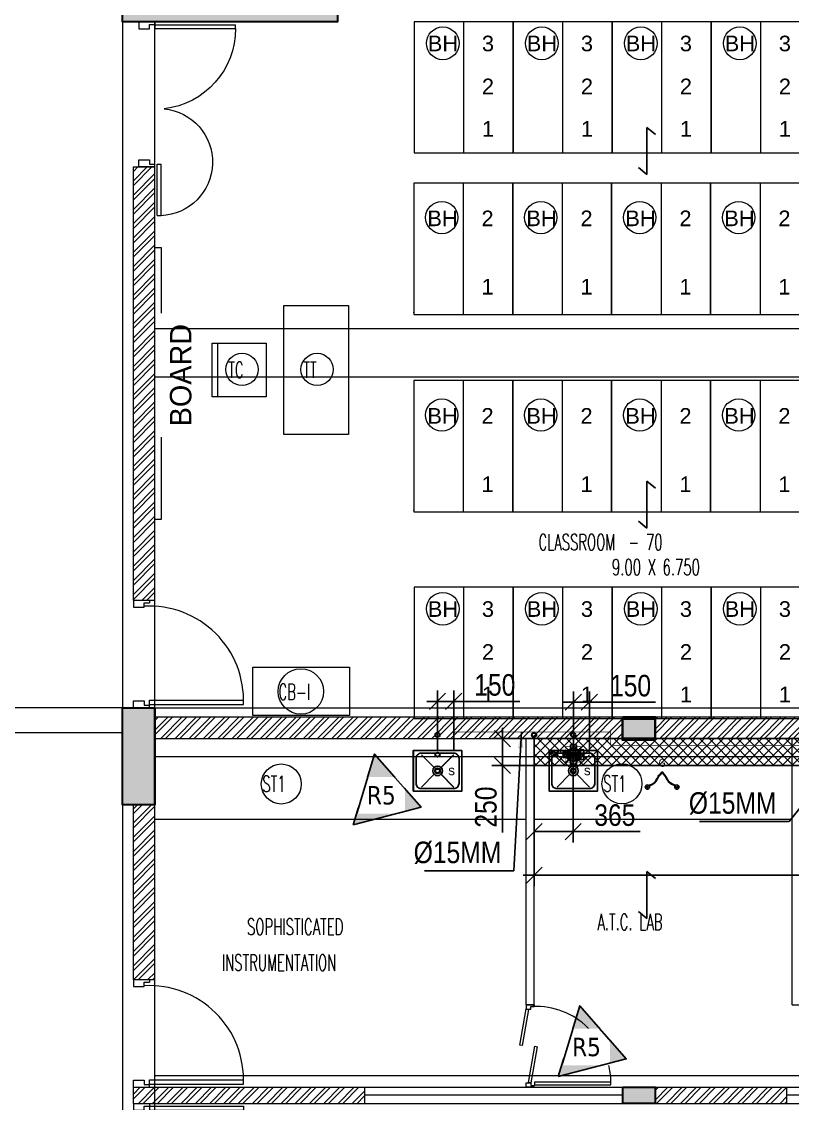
# Model space of a CAD drawing. Header units: inches. Extents: x 5899882 to 5988838, y -468923 to -96891.
# Drawn here: x 5968994 to 5976159, y -297071 to -287020 of the extents above; entities that cross this region are included whole.
import ezdxf

# ---------------------------------------------------------------- set-up
doc = ezdxf.new("R2010")
doc.units = ezdxf.units.IN
doc.header["$MEASUREMENT"] = 0
doc.linetypes.add('1', pattern=[0])
doc.layers.get('Defpoints').update_dxf_attribs({"color": 8})
for name, color, linetype in [('0- SLC ARCH LAYOUT', 7, 'Continuous'), ('0- SLC DIMENSION', 7, 'Continuous'), ('0-SLC RCC 2ND. FLOOR', 7, 'Continuous'), ('0-SLC-40 MM Waste water pipe', 3, 'Continuous'), ('0-SLC-DOMESTIC LINE', 5, 'DOMESTIC_LINE'), ('0-SLC-Multi nahani trap', 6, 'Continuous'), ('0-SLC-Raised portion', 1, 'Continuous'), ('0-SLC-Toilet fixture', 5, 'Continuous')]:
    doc.layers.add(name, color=color, linetype=linetype)
for name, color, linetype, lineweight in [('0-SLC-100 mm Multi nahani trap jali', 253, 'Continuous', 13), ('ARCL-BOARD', 8, 'Continuous', 9), ('ARCL-HATCH-B', 8, 'Continuous', 5), ('ARLC-COL', 8, 'Continuous', 30), ('ARLC-DIM1', 8, 'Continuous', 5), ('ARLC-DOOR-W', 8, 'Continuous', 5), ('ARLC-ELE 2', 8, 'Continuous', 5), ('ARLC-ELE0', 8, 'Continuous', 9), ('ARLC-FUR (NOMN)', 8, 'Continuous', 9), ('ARLC-FURN', 8, 'Continuous', 9), ('ARLC-GAS BURNER', 8, 'Continuous', 5), ('ARLC-HATCH-C', 8, 'Continuous', 5), ('ARLC-SINK', 8, 'Continuous', 9), ('ARLC-TEXT0', 8, 'Continuous', 20), ('ARLC-WALL', 8, 'Continuous', 15)]:
    doc.layers.add(name, color=color, linetype=linetype, lineweight=lineweight)
doc.styles.add('ARIAL', font='tahoma.ttf')
doc.styles.add('RS', font='simplex8.shx', dxfattribs={"width": 0.6, "height": 150})
doc.styles.get("Standard").update_dxf_attribs({"font": 'arial.ttf'})
doc.styles.add('swati', font='GOTHIC.TTF')
doc.styles.add('swis cn bt', font='swissc.ttf')
doc.linetypes.add('DOMESTIC_LINE', pattern='A,0.5,-0.2,["DWS",ARIAL,S=0.1,R=0,X=-0.1,Y=-0.05],-0.25', length=0.95)
doc.dimstyles.new('SLC', dxfattribs={"dimtxt": 200, "dimasz": 150, "dimexe": 100, "dimexo": 0, "dimgap": 50, "dimtad": 1, "dimdec": 0, "dimrnd": 5, "dimzin": 1, "dimdsep": 46, "dimtxsty": 'swis cn bt', "dimblk": 'OBLIQUE', "dimcen": 60, "dimdle": 100, "dimclrd": 256, "dimclre": 256, "dimclrt": 256, "dimazin": 0, "dimtfac": 1, "dimtdec": 0, "dimtofl": 0, "dimtmove": 0, "dimatfit": 3, "dimfxl": 0.18, "dimtolj": 1, "dimtzin": 0, "dimarcsym": 0})
pattern_1 = [(45, (-5806111.7, 109613.3), (-66.2912607, 66.2912607), []), (45, (-5806067.505, 109613.3), (-66.2912607, 66.2912607), [])]

# ---------------------------------------------------------------- blocks, each defined once
blk = doc.blocks.new('sk')
for p, q in [((5826976, -135444), (5827094, -135562)), ((5827158, -135562), (5827276, -135444)), ((5826976, -135744), (5827094, -135626)), ((5827158, -135626), (5827276, -135744))]:
    blk.add_line(p, q)
for radius in [45, 25]:
    blk.add_circle((5827126, -135594), radius)
at = {"layer": 'ARLC-SINK'}
blk.add_lwpolyline([(5826901, -135784), (5827351, -135784), (5827351, -135404), (5826901, -135404)], close=True, dxfattribs=at)
blk.add_lwpolyline([(5826976, -135759), (5827276, -135759, 0.414214), (5827326, -135709), (5827326, -135479, 0.414214), (5827276, -135429), (5826976, -135429, 0.414214), (5826926, -135479), (5826926, -135709, 0.414214)], format="xyb", close=True, dxfattribs=at)
blk.add_text('s', height=90, dxfattribs=at).set_placement((5827225, -135634))
blk = doc.blocks.new('FGBH')
at = {"layer": 'ARLC-GAS BURNER'}
for centre, radius in [((5822409, -126092), 8.48), ((5822409, -126092), 8.48), ((5822272, -126227), 20.1), ((5822272, -126227), 7.52), ((5822546, -126227), 20.1), ((5822546, -126227), 7.52)]:
    blk.add_circle(centre, radius, dxfattribs=at)
for centre, start, end in [((5822272, -126227), 57.0836, 33.1116), ((5822546, -126227), 146.8884, 122.9164)]:
    blk.add_arc(centre, 20.1, start, end, dxfattribs=at)
for points, knots in [([(5822283, -126210), (5822306, -126201), (5822348, -126184), (5822367, -126127), (5822391, -126104), (5822400, -126095)], [0, 0, 0, 0, 88.97169, 160.2268, 209.42552, 209.42552, 209.42552, 209.42552]), ([(5822289, -126216), (5822287, -126217), (5822295, -126214), (5822307, -126209), (5822317, -126204), (5822324, -126200), (5822330, -126196), (5822335, -126192), (5822341, -126188), (5822346, -126184), (5822351, -126178), (5822356, -126171), (5822362, -126162), (5822367, -126153), (5822371, -126145), (5822375, -126136), (5822379, -126130), (5822383, -126124), (5822387, -126120), (5822391, -126115), (5822395, -126110), (5822400, -126106), (5822404, -126102), (5822405, -126101)], [0, 0, 0, 0, 0.738277, 1.476555, 2.214832, 2.583971, 2.95311, 3.322249, 3.691387, 4.060526, 4.429665, 5.003329, 5.576994, 6.150658, 6.724322, 7.297987, 7.871651, 8.267743, 8.663834, 9.059926, 9.456017, 9.852109, 10.248201, 10.248201, 10.248201, 10.248201]), ([(5822529, -126216), (5822531, -126217), (5822523, -126214), (5822511, -126209), (5822501, -126204), (5822494, -126200), (5822488, -126196), (5822483, -126192), (5822477, -126188), (5822472, -126184), (5822467, -126178), (5822461, -126171), (5822456, -126162), (5822451, -126153), (5822447, -126145), (5822443, -126136), (5822439, -126130), (5822435, -126124), (5822431, -126120), (5822427, -126115), (5822423, -126110), (5822418, -126106), (5822414, -126102), (5822413, -126101)], [0, 0, 0, 0, 0.738277, 1.476555, 2.214832, 2.583971, 2.95311, 3.322249, 3.691387, 4.060526, 4.429665, 5.003329, 5.576994, 6.150658, 6.724322, 7.297987, 7.871651, 8.267743, 8.663834, 9.059926, 9.456017, 9.852109, 10.248201, 10.248201, 10.248201, 10.248201]), ([(5822535, -126210), (5822512, -126201), (5822470, -126184), (5822451, -126127), (5822427, -126104), (5822418, -126095)], [0, 0, 0, 0, 88.97169, 160.2268, 209.42552, 209.42552, 209.42552, 209.42552])]:
    blk.add_open_spline(points, degree=3, knots=knots, dxfattribs=at)
at = {"layer": 'ARLC-GAS BURNER', "insert": (5822410, -126002), "char_height": 73.6, "attachment_point": 5, "style": 'ARIAL'}
blk.add_mtext('\\A1;G', dxfattribs=at)
blk = doc.blocks.new('DOOR 1')
at = {"layer": 'ARLC-DOOR-W', "ltscale": 0.1}
for p, q in [((5953212, -114078), (5953212, -113328)), ((5953212, -113328), (5953247, -113328)), ((5953247, -114078), (5953247, -113328)), ((5951474, -114021), (5951951, -114021)), ((5951474, -114056), (5951474, -114021)), ((5951474, -114056), (5951951, -114056)), ((5951951, -114056), (5951951, -114021)), ((5951926, -114078), (5951951, -114078)), ((5951926, -114078), (5951926, -114228)), ((5953247, -114078), (5953212, -114078)), ((5953276, -114078), (5953251, -114078)), ((5951926, -114228), (5951991, -114228)), ((5953276, -114228), (5953211, -114228))]:
    blk.add_line(p, q, dxfattribs=at)
at = {"layer": 'ARLC-DOOR-W'}
blk.add_line((5953276, -114228), (5953276, -114078), dxfattribs=at)
at = {"layer": 'ARLC-DOOR-W', "ltscale": 0.1}
for points in [[(5951991, -114228), (5951991, -114128), (5951951, -114128), (5951951, -114078)], [(5953211, -114228), (5953211, -114128), (5953251, -114128), (5953251, -114078)]]:
    blk.add_lwpolyline(points, dxfattribs=at)
for centre, radius, start, end in [((5953212, -114078), 750, 90, 173.4904), ((5951971, -114040), 498, 5.458, 177.8186)]:
    blk.add_arc(centre, radius, start, end, dxfattribs=at)
blk = doc.blocks.new('jjuj')
at = {"layer": 'ARLC-DOOR-W', "ltscale": 0.1}
for p, q in [((5733136, -29654), (5733136, -29679)), ((5733286, -29654), (5733286, -29719))]:
    blk.add_line(p, q, dxfattribs=at)
blk.add_lwpolyline([(5733286, -29719), (5733186, -29719), (5733186, -29679), (5733136, -29679)], dxfattribs=at)
blk = doc.blocks.new('gfhmk')
at = {"layer": 'ARLC-DOOR-W', "ltscale": 0.1}
for p, q in [((5733137, -36568), (5732263, -36568)), ((5733137, -36568), (5733137, -36608)), ((5733137, -36608), (5732262, -36608))]:
    blk.add_line(p, q, dxfattribs=at)
blk.add_arc((5733137, -36608), 875, 177.3797, 273.233, dxfattribs=at)
blk = doc.blocks.new('A$7E4912E35331F1')
at = {"xscale": -1}
for name, p in [('jjuj', (5733286, 30654)), ('gfhmk', (5733286, 37543))]:
    blk.add_blockref(name, p, dxfattribs=at)
at = {"rotation": 180}
blk.add_blockref('jjuj', (5733286, -29654), dxfattribs=at)
blk = doc.blocks.new('A$7E4912E366350')
at = {"xscale": -1}
blk.add_blockref('jjuj', (5733286, 30654), dxfattribs=at)
at = {"rotation": 180}
for name, p in [('gfhmk', (5733286, -36539)), ('jjuj', (5733286, -29654))]:
    blk.add_blockref(name, p, dxfattribs=at)
blk = doc.blocks.new('A$7E4912E36162B')
at = {"xscale": -1}
blk.add_blockref('jjuj', (5733286, 30654), dxfattribs=at)
at = {"rotation": 180}
for name, p in [('gfhmk', (5733286, -36539)), ('jjuj', (5733286, -29654))]:
    blk.add_blockref(name, p, dxfattribs=at)
blk = doc.blocks.new('banch')
at = {"layer": 'ARLC-FUR (NOMN)'}
blk.add_circle((5983474, -128460), 152, dxfattribs=at)
at = {"layer": 'ARLC-FURN'}
blk.add_lwpolyline([(5983207, -129479), (5984127, -129479), (5984127, -128259), (5983207, -128259)], close=True, dxfattribs=at)
blk.add_lwpolyline([(5983667, -128259), (5983667, -129479)], dxfattribs=at)
for s, p in [('3', (5983837, -128534)), ('2', (5983837, -128933)), ('1', (5983837, -129327))]:
    blk.add_text(s, height=145).set_placement(p)
at = {"layer": 'ARLC-FUR (NOMN)'}
blk.add_text('BH', height=145.4, dxfattribs=at).set_placement((5983334, -128534))
blk = doc.blocks.new('banch 2')
at = {"layer": 'ARLC-DIM1'}
blk.add_point((5971272, -124465), dxfattribs=at)
at = {"layer": 'ARLC-FUR (NOMN)'}
blk.add_circle((5971533, -123582), 150, dxfattribs=at)
at = {"layer": 'ARLC-FURN'}
blk.add_lwpolyline([(5971272, -124482), (5972192, -124482), (5972192, -123262), (5971272, -123262)], close=True, dxfattribs=at)
blk.add_lwpolyline([(5971732, -123262), (5971732, -124482)], dxfattribs=at)
for s, p in [('2', (5971902, -123662)), ('1', (5971902, -124297))]:
    blk.add_text(s, height=145).set_placement(p)
at = {"layer": 'ARLC-FUR (NOMN)'}
blk.add_text('BH', height=145.4, dxfattribs=at).set_placement((5971399, -123662))
blk = doc.blocks.new('dfg2154')
at = {"layer": 'ARLC-FURN'}
blk.add_line((5964549, -129277), (5965049, -129277), dxfattribs=at)
blk.add_lwpolyline([(5964549, -129329), (5965049, -129329), (5965049, -128829), (5964549, -128829)], close=True, dxfattribs=at)
blk = doc.blocks.new('srt')
at = {"layer": 'ARCL-BOARD'}
blk.add_lwpolyline([(5996549, -124342), (5996491, -124342), (5996491, -121814), (5996549, -121814)], close=True, dxfattribs=at)
at = {"layer": 'ARCL-BOARD', "ltscale": 350, "insert": (5996732, -123000), "char_height": 200, "attachment_point": 5, "rotation": 90, "style": 'swati', "bg_fill": 2}
blk.add_mtext('BOARD', dxfattribs=at)
blk = doc.blocks.new('hjmh')
at = {"layer": 'ARLC-DOOR-W', "ltscale": 0.1}
for p, q in [((5668.312, -1072.854), (5667.201, -1072.854)), ((5667.201, -1072.854), (5667.201, -1072.894)), ((5668.312, -1072.894), (5668.312, -1072.854)), ((5667.201, -1072.894), (5668.312, -1072.894))]:
    blk.add_line(p, q, dxfattribs=at)
blk.add_arc((5668.299, -1072.899), 1.098, 179.7169, 271.8564, dxfattribs=at)
blk = doc.blocks.new('A$7E4912E358113')
at = {"layer": 'ARLC-DOOR-W', "ltscale": 0.1}
for p, q in [((1114, 1200), (1114, 1175)), ((1232, 1200), (1232, 1135)), ((1114, 0), (1114, 25)), ((1232, 0), (1232, 65))]:
    blk.add_line(p, q, dxfattribs=at)
for points in [[(1114, 1200), (1232, 1200)], [(1232, 1135), (1164, 1135), (1164, 1175), (1114, 1175)], [(1232, 65), (1164, 65), (1164, 25), (1114, 25)], [(1114, 0), (1232, 0)]]:
    blk.add_lwpolyline(points, dxfattribs=at)
at = {"layer": 'ARLC-DOOR-W', "ltscale": 0.1, "xscale": 1000, "yscale": 1000, "zscale": 1000}
blk.add_blockref('hjmh', (-5667201, 1074020), dxfattribs=at)
blk = doc.blocks.new('A$C3DAD2E9A')
at = {"layer": 'ARCL-HATCH-B'}
h = blk.add_hatch(dxfattribs=at)
h.set_pattern_fill('ANSI32', color=256, scale=250)
h.set_pattern_definition(pattern_1)
h.paths.add_polyline_path([(29397, -19434), (25047, -19434), (25047, -19634), (29397, -19634)])
h = blk.add_hatch(dxfattribs=at)
h.set_pattern_fill('ANSI32', color=256, scale=250)
h.set_pattern_definition(pattern_1)
h.paths.add_polyline_path([(34047, -19434), (29697, -19434), (29697, -19634), (34047, -19634)])
h = blk.add_hatch(dxfattribs=at)
h.set_pattern_fill('ANSI32', color=256, scale=250)
h.set_pattern_definition(pattern_1)
h.paths.add_polyline_path([(25047, -20249), (24847, -20249), (24847, -21874), (25047, -21874)])
h = blk.add_hatch(dxfattribs=at)
h.set_pattern_fill('ANSI32', color=256, scale=250)
h.set_pattern_definition(pattern_1)
h.paths.add_polyline_path([(26997, -22874), (24847, -22874), (24847, -23024), (26997, -23024)])
h = blk.add_hatch(dxfattribs=at)
h.set_pattern_fill('ANSI32', color=256, scale=250)
h.set_pattern_definition(pattern_1)
h.paths.add_polyline_path([(30922, -22874), (29697, -22874), (29697, -23024), (30922, -23024)])
at = {"layer": 'ARLC-ELE 2'}
h = blk.add_hatch(dxfattribs=at)
h.set_pattern_fill('ANSI36', color=256, scale=40, angle=30.6309, style=0)
h.set_pattern_definition([(75.63093549, (-4026644.63, -2285193.9817), (-2.672126204, 9.7171107615), [12.5, -2.5, 0, -2.5])])
h.paths.add_polyline_path([(26890, -20435), (27089, -19779), (27522, -20272), (26890, -20435)])
h = blk.add_hatch(dxfattribs=at)
h.set_pattern_fill('ANSI36', color=256, scale=40, angle=30.6309, style=0)
h.set_pattern_definition([(75.63093549, (-4024737.3305, -2287533.336), (-2.672126204, 9.7171107615), [12.5, -2.5, 0, -2.5])])
h.paths.add_polyline_path([(28797, -22774), (28997, -22118), (29429, -22612), (28797, -22774)])
at = {"layer": 'ARLC-HATCH-C', "ltscale": 0.1}
h = blk.add_hatch(color=256, dxfattribs=at)
h.paths.add_polyline_path([(24747, -20249), (24747, -19348), (25047, -19348), (25047, -20249)])
h.paths.add_polyline_path([(17163, 455), (17163, -1178), (19408, -1178), (19408, 455)], flags=24)
for points in [[(29697, -19634), (29697, -19434), (29397, -19434), (29397, -19634)], [(29397, -22874), (29697, -22874), (29697, -23024), (29397, -23024)]]:
    blk.add_hatch(color=256, dxfattribs=at).paths.add_polyline_path(points)
at = {"layer": 'ARLC-COL', "ltscale": 0.1}
blk.add_lwpolyline([(24747, -19348), (25047, -19348), (25047, -20249), (24747, -20249)], close=True, dxfattribs=at)
at = {"layer": 'ARLC-COL'}
for points in [[(29397, -19434), (29697, -19434), (29697, -19634), (29397, -19634)], [(29397, -22874), (29697, -22874), (29697, -23024), (29397, -23024)]]:
    blk.add_lwpolyline(points, close=True, dxfattribs=at)
at = {"layer": 'ARLC-DOOR-W'}
for p, q in [((26997, -22874), (29397, -22874)), ((30922, -22874), (33322, -22874)), ((29397, -22949), (26997, -22949)), ((33322, -22949), (30922, -22949)), ((26997, -23024), (29397, -23024)), ((30922, -23024), (33322, -23024))]:
    blk.add_line(p, q, dxfattribs=at)
for points in [[(28461, -22487), (28440, -22483), (28499, -22147), (28521, -22151)], [(28580, -22494), (28602, -22498), (28542, -22834), (28521, -22830)]]:
    blk.add_lwpolyline(points, close=True, dxfattribs=at)
at = {"layer": 'ARLC-ELE0', "ltscale": 0.1}
for p, q in [((28497, -22108), (28497, -19635)), ((28572, -22108), (28572, -19635)), ((30972, -22108), (30972, -19635)), ((28497, -22108), (28572, -22108)), ((30972, -22108), (31047, -22108))]:
    blk.add_line(p, q, dxfattribs=at)
at = {"layer": 'ARLC-FUR (NOMN)'}
for centre, radius in [((25857, -16205), 150), ((26555, -16205), 150), ((26404, -19197), 211), ((26222, -20057), 186), ((29389, -20055), 186)]:
    blk.add_circle(centre, radius, dxfattribs=at)
at = {"layer": 'ARLC-FURN'}
for p, q in [((25047, -20385), (28497, -20385)), ((28572, -20385), (30972, -20385))]:
    blk.add_line(p, q, dxfattribs=at)
at = {"layer": 'ARLC-FURN', "ltscale": 0.1}
blk.add_lwpolyline([(26847, -16811), (26247, -16811), (26247, -15611), (26847, -15611)], close=True, dxfattribs=at)
at = {"layer": 'ARLC-FURN'}
blk.add_lwpolyline([(25957, -18971), (26857, -18971), (26857, -19421), (25957, -19421)], close=True, dxfattribs=at)
at = {"layer": 'ARLC-WALL', "ltscale": 0.1}
for p, q in [((24847, -18348), (24847, -14324)), ((24847, -14324), (25047, -14324)), ((25047, -18348), (25047, -14324)), ((24847, -18348), (25047, -18348)), ((25047, -19434), (29397, -19434)), ((29697, -19434), (34046, -19434)), ((25047, -19634), (29397, -19634)), ((29697, -19634), (34046, -19634)), ((24847, -21874), (24847, -20249)), ((25047, -21874), (25047, -20249)), ((24847, -21874), (25047, -21874)), ((24847, -22874), (26997, -22874)), ((24847, -23024), (24847, -22874)), ((26997, -22874), (26997, -23024)), ((29472, -22874), (29547, -22874)), ((29697, -22874), (30922, -22874)), ((30922, -23024), (30922, -22874)), ((24847, -23024), (26997, -23024)), ((29697, -23024), (30922, -23024))]:
    blk.add_line(p, q, dxfattribs=at)
at = {"layer": 'ARLC-DIM1'}
for name, p in [('banch', (-5955750, 115285)), ('banch', (-5954830, 115285)), ('banch', (-5953910, 115285)), ('banch', (-5952990, 115285)), ('banch 2', (-5943819, 108788)), ('banch 2', (-5942899, 108788)), ('banch 2', (-5941979, 108788)), ('banch 2', (-5941059, 108788)), ('banch 2', (-5943819, 106953)), ('banch 2', (-5942899, 106953)), ('banch 2', (-5941979, 106953)), ('banch 2', (-5941059, 106953)), ('banch', (-5955750, 110030)), ('banch', (-5954830, 110030)), ('banch', (-5953910, 110030)), ('banch', (-5952990, 110030))]:
    blk.add_blockref(name, p, dxfattribs=at)
at = {"layer": 'ARLC-DOOR-W', "xscale": -1, "rotation": 270}
blk.add_blockref('DOOR 1', (139125, -5966250), dxfattribs=at)
at = {"layer": 'ARLC-DOOR-W'}
for name, p in [('A$7E4912E36162B', (24847, -19348)), ('A$7E4912E366350', (24847, -22874)), ('A$7E4912E35331F1', (24847, -24024))]:
    blk.add_blockref(name, p, dxfattribs=at)
at = {"layer": 'ARLC-DOOR-W', "xscale": 0.6383333333356617, "yscale": 0.6383333333356617, "zscale": 0.6383333333356617, "rotation": 180}
blk.add_blockref('A$7E4912E358113', (29285, -22108), dxfattribs=at)
at = {"layer": 'ARLC-GAS BURNER', "xscale": -1, "rotation": 270}
blk.add_blockref('dfg2154', (154910, -5981010), dxfattribs=at)
at = {"layer": 'ARLC-GAS BURNER'}
blk.add_blockref('FGBH', (-5792647, 106141), dxfattribs=at)
at = {"layer": 'ARLC-SINK'}
for p in [(-5799451, 115659), (-5798190, 115659)]:
    blk.add_blockref('sk', p, dxfattribs=at)
at = {"layer": 'ARLC-FUR (NOMN)', "style": 'RS', "width": 0.6}
for s, p in [('TC', (25729, -16284)), ('TT', (26427, -16284)), ('CB-I', (26196, -19276)), ('ST1', (26046, -20130)), ('ST1', (29214, -20129))]:
    blk.add_text(s, height=150, dxfattribs=at).set_placement(p)
at = {"layer": 'ARLC-TEXT0', "style": 'RS', "width": 0.6}
for s, p in [('CLASSROOM  - 70', (28613, -17885)), ('9.00 X 6.750', (29296, -18118)), ('A.T.C. LAB', (29160, -21414)), ('SOPHISTICATED ', (25904, -21458)), ('INSTRUMENTATION ', (25669, -21792))]:
    blk.add_text(s, height=150, dxfattribs=at).set_placement(p)
at = {"layer": 'ARLC-DIM1'}
blk.add_blockref('srt', (-5971444, 106742), dxfattribs=at)
at = {"layer": 'ARLC-TEXT0', "ltscale": 0.1, "char_height": 170.9, "attachment_point": 5, "style": 'ARIAL', "bg_fill": 2}
for insert in [(27152, -20163), (29059, -22502)]:
    blk.add_mtext('R5', dxfattribs=dict(at, insert=insert))
at = {"layer": 'ARCL-HATCH-B'}
h = blk.add_hatch(dxfattribs=at)
h.set_pattern_fill('ANSI32', color=256, scale=250)
h.set_pattern_definition(pattern_1)
h.paths.add_polyline_path([(25047, -14324), (24847, -14324), (24847, -18348), (25047, -18348)])
for points in [[(26890, -20435), (27089, -19779), (27522, -20272), (26890, -20435)], [(28797, -22774), (28997, -22118), (29429, -22612), (28797, -22774)]]:
    blk.add_lwpolyline(points, close=True)
blk = doc.blocks.new('sink22')
at = {"color": 0}
for p, q in [((-150, 150), (-32, 32)), ((-150, 150), (-32, 32)), ((32, 32), (150, 150)), ((32, 32), (150, 150)), ((-150, -150), (-32, -32)), ((-150, -150), (-32, -32)), ((32, -32), (150, -150)), ((32, -32), (150, -150))]:
    blk.add_line(p, q, dxfattribs=at)
blk.add_lwpolyline([(-225, -190), (225, -190), (225, 190), (-225, 190)], close=True, dxfattribs=at)
blk.add_lwpolyline([(-150, -165), (150, -165, 0.414214), (200, -115), (200, 115, 0.414214), (150, 165), (-150, 165, 0.414214), (-200, 115), (-200, -115, 0.414214)], format="xyb", close=True, dxfattribs=at)
for radius in [45, 45, 25, 25]:
    blk.add_circle((0, 0), radius, dxfattribs=at)
blk = doc.blocks.new('FD COVER')
at = {"layer": '0-SLC-100 mm Multi nahani trap jali'}
h = blk.add_hatch(color=1, dxfattribs=at)
h.paths.add_polyline_path([(52, 0, 1), (-52, 0, 1)])
h.paths.add_polyline_path([(-50, 0, -1), (50, 0, -1)], flags=16)
h = blk.add_hatch(dxfattribs=at)
h.set_pattern_fill('HEX', color=1, scale=45.193777, style=0)
h.set_pattern_definition([(0, (-4759.384, 4380.386), (0, 9.78474), [5.649222, -11.298444]), (120, (-4759.384, 4380.386), (-8.473833, -4.89237), [5.649222, -11.298444]), (60, (-4753.735, 4380.386), (-8.473833, 4.89237), [5.649222, -11.298444])])
h.paths.add_polyline_path([(-50, 0, 1), (50, 0, 1)])
at = {"layer": '0-SLC-100 mm Multi nahani trap jali', "color": 1, "ltscale": 3}
for p, q in [((-75, 75), (-44, 44)), ((75, 75), (44, 44)), ((-44, -44), (-75, -75)), ((44, -44), (75, -75))]:
    blk.add_line(p, q, dxfattribs=at)
at = {"layer": '0-SLC-100 mm Multi nahani trap jali', "color": 1, "ltscale": 3, "const_width": 3.75}
blk.add_lwpolyline([(-75, -75), (75, -75), (75, 75), (-75, 75)], close=True, dxfattribs=at)
at = {"layer": '0-SLC-100 mm Multi nahani trap jali', "color": 1, "ltscale": 3}
blk.add_circle((0, 0), 62.5, dxfattribs=at)
blk = doc.blocks.new('A$C52224D05')
at = {"layer": '0-SLC-Multi nahani trap', "linetype": 'Continuous'}
h = blk.add_hatch(color=256, dxfattribs=at)
h.paths.add_polyline_path([(58, 0, 1), (-58, 0, 1)])
h.paths.add_polyline_path([(-55, 0, -1), (55, 0, -1)], flags=16)
for p, q in [((0, 104), (0, -104)), ((-96, 0), (95, 0)), ((-78, 27), (-94, 27)), ((-94, -30), (-94, 27)), ((-63, 27), (-78, 27)), ((-60, -28), (-60, 24)), ((-60, 23), (-51, 23)), ((-26, 91), (-26, 78)), ((31, 91), (-26, 91)), ((-26, 78), (-26, 60)), ((29, 58), (-24, 58)), ((-22, 58), (-22, 50)), ((28, 58), (28, 48)), ((31, 91), (31, 78)), ((31, 78), (31, 60)), ((41, 41), (63, 41)), ((63, -41), (63, 42)), ((65, 44), (74, 44)), ((74, 44), (98, 44)), ((98, -44), (98, 44)), ((-78, -30), (-94, -30)), ((-63, -30), (-78, -30)), ((-60, -27), (-51, -27)), ((-26, -78), (-26, -60)), ((-26, -91), (-26, -78)), ((31, -91), (-26, -91)), ((29, -58), (-24, -58)), ((-22, -58), (-22, -50)), ((28, -58), (28, -48)), ((31, -78), (31, -60)), ((31, -91), (31, -78)), ((41, -41), (63, -41)), ((65, -44), (74, -44)), ((74, -44), (98, -44))]:
    blk.add_line(p, q, dxfattribs=at)
blk.add_circle((0, 0), 55, dxfattribs=at)
for centre, radius, start, end in [((-63, 24), 2.33, 0, 90), ((-24, 60), 2.33, 180, 270), ((29, 60), 2.33, 270, 0), ((65, 42), 2.5, 90, 180), ((-63, -28), 2.33, 270, 0), ((-24, -60), 2.33, 90, 180), ((29, -60), 2.33, 0, 90), ((65, -41), 2.5, 180, 270)]:
    blk.add_arc(centre, radius, start, end, dxfattribs=at)
blk = doc.blocks.new('1248')
at = {"color": 0}
for p, q in [((-74, 21), (-75, 19)), ((-75, 19), (-71, 15)), ((-21, 74), (-74, 21)), ((-69, 16), (-71, 15)), ((-16, 69), (-69, 16)), ((-58, 5), (-69, 16)), ((-58, 5), (-59, 3)), ((-59, 3), (-56, 1)), ((-58, 5), (-5, 58)), ((-55, 1), (-56, 1)), ((-1, 55), (-55, 1)), ((-52, -1), (-55, 1)), ((-52, -1), (1, 52)), ((-52, -1), (1, 52)), ((1, 49), (-49, -1)), ((-21, 74), (-19, 75)), ((-19, 75), (-15, 70)), ((-16, 69), (-15, 70)), ((-5, 58), (-16, 69)), ((-5, 58), (-3, 59)), ((-3, 59), (-1, 56)), ((-1, 55), (-1, 56)), ((1, 52), (-1, 55)), ((1, 49), (1, 52)), ((34, 35), (36, 37)), ((34, -35), (34, 35)), ((36, 37), (40, 37)), ((36, 37), (36, -38)), ((36, 37), (36, -38)), ((40, 37), (41, 39)), ((40, -38), (40, 37)), ((43, 39), (41, 39)), ((44, 37), (43, 39)), ((44, 37), (60, 37)), ((44, 37), (44, -38)), ((60, 37), (60, 39)), ((67, 39), (60, 39)), ((60, -38), (60, 37)), ((67, 39), (68, 37)), ((68, -38), (68, 37)), ((-49, -1), (-52, -1)), ((34, -35), (36, -38)), ((36, -38), (40, -38)), ((40, -38), (41, -39)), ((43, -39), (41, -39)), ((44, -38), (43, -39)), ((44, -38), (60, -38)), ((60, -38), (60, -39)), ((67, -39), (60, -39)), ((68, -38), (67, -39))]:
    blk.add_line(p, q, dxfattribs=at)
at = {"color": 8}
blk.add_lwpolyline([(-48, 48), (0, 0), (68, 0)], dxfattribs=at)
at = {"color": 0}
for major_axis, start_param, end_param in [((0, 47.3), 2.356166, 3.141564), ((0, 118), 2.356191, 3.14159)]:
    blk.add_ellipse((34, 83), major_axis=major_axis, ratio=1, start_param=start_param, end_param=end_param, dxfattribs=at)
blk = doc.blocks.new('GYS')
for p, q in [((6635556, -325052), (6635556, -325488)), ((6635556, -325052), (6635635, -325117)), ((6635556, -325488), (6635477, -325423))]:
    blk.add_line(p, q)
blk = doc.blocks.new('A$C4AE13D6C')
at = {"layer": 'ARLC-COL', "color": 7}
blk.add_lwpolyline([(-1311, -11512), (-1011, -11512), (-1011, -11712), (-1311, -11712)], close=True, dxfattribs=at)
blk = doc.blocks.new('A$C77C3199A')
at = {"layer": 'ARLC-HATCH-C', "ltscale": 0.1}
h = blk.add_hatch(color=0, dxfattribs=at)
h.paths.add_polyline_path([(24745, -20250), (24745, -19350), (25045, -19350), (25045, -20250)])
h.paths.add_polyline_path([(17160.3, 453.7), (17160.3, -1179.3), (19405.9, -1179.3), (19405.9, 453.7)], flags=24)
blk.add_hatch(color=0, dxfattribs=at).paths.add_polyline_path([(26745, -12625), (26745, -12975), (24745, -12975), (24745, -12625)])
at = {"layer": 'ARLC-COL', "color": 0}
blk.add_lwpolyline([(26745, -12625), (26745, -12975), (24745, -12975), (24745, -12625)], close=True, dxfattribs=at)
at = {"layer": 'ARLC-COL', "color": 0, "ltscale": 0.1}
blk.add_lwpolyline([(24745, -19350), (25045, -19350), (25045, -20250), (24745, -20250)], close=True, dxfattribs=at)
at = {"layer": 'ARLC-WALL', "color": 30}
for p, q in [((24745, -12975), (24745, -19350)), ((25045, -12975), (25045, -19350)), ((25045, -15825), (34565, -15825)), ((25045, -16275), (34565, -16275)), ((24745, -19350), (21945, -19350)), ((25045, -19350), (34043.4, -19350)), ((24745, -19580), (21945, -19580)), ((25046.6, -19799.9), (34045, -19799.9)), ((24745, -20250), (24745, -26250)), ((25045, -20250), (25045, -26250)), ((25045, -22765), (34565, -22765))]:
    blk.add_line(p, q, dxfattribs=at)
at = {"color": 8, "lineweight": 18}
blk.add_blockref('A$C4AE13D6C', (30706.3, -7938), dxfattribs=at)
at = {"color": 0}
for p in [(-6605935, 311094.3), (-6605935, 307808.3), (-6605935, 304182.8)]:
    blk.add_blockref('GYS', p, dxfattribs=at)
blk = doc.blocks.new('_OBLIQUE')
at = {"color": 0, "linetype": 'ByBlock'}
blk.add_line((-0.5, -0.5), (0.5, 0.5), dxfattribs=at)
blk = doc.blocks.new('*D295')
at = {"layer": '0- SLC DIMENSION', "lineweight": -2, "transparency": 16777216}
for p, q in [((5973758, -293932), (5973758, -295052)), ((5979263, -293932), (5979263, -295052)), ((5973658, -294952), (5979363, -294952))]:
    blk.add_line(p, q, dxfattribs=at)
at = {"layer": 'Defpoints', "color": 0, "transparency": 16777216}
for p in [(5973758, -293932), (5979263, -293932), (5979263, -294952)]:
    blk.add_point(p, dxfattribs=at)
at = {"layer": '0- SLC DIMENSION', "lineweight": -2, "transparency": 16777216, "xscale": 150, "yscale": 150, "zscale": 150, "rotation": 180}
blk.add_blockref('_OBLIQUE', (5973758, -294952), dxfattribs=at)
at = {"layer": '0- SLC DIMENSION', "lineweight": -2, "transparency": 16777216, "xscale": 150, "yscale": 150, "zscale": 150}
blk.add_blockref('_OBLIQUE', (5979263, -294952), dxfattribs=at)
at = {"layer": '0- SLC DIMENSION', "transparency": 16777216, "insert": (5976511, -294800), "char_height": 200, "attachment_point": 5, "style": 'swis cn bt'}
blk.add_mtext('\\A1;5505', dxfattribs=at)
blk = doc.blocks.new('*D296')
at = {"layer": '0- SLC DIMENSION', "lineweight": -2, "transparency": 16777216}
for p, q in [((5973758, -293832), (5973758, -294646)), ((5974122, -293831), (5974122, -294646)), ((5973758, -294546), (5974222, -294546)), ((5974122, -294546), (5974745, -294546))]:
    blk.add_line(p, q, dxfattribs=at)
at = {"layer": 'Defpoints', "color": 0, "transparency": 16777216}
for p in [(5973758, -293832), (5974122, -293831), (5973758, -294546)]:
    blk.add_point(p, dxfattribs=at)
at = {"layer": '0- SLC DIMENSION', "lineweight": -2, "transparency": 16777216, "xscale": 150, "yscale": 150, "zscale": 150, "rotation": 180}
blk.add_blockref('_OBLIQUE', (5973758, -294546), dxfattribs=at)
at = {"layer": '0- SLC DIMENSION', "lineweight": -2, "transparency": 16777216, "xscale": 150, "yscale": 150, "zscale": 150}
blk.add_blockref('_OBLIQUE', (5974122, -294546), dxfattribs=at)
at = {"layer": '0- SLC DIMENSION', "transparency": 16777216, "insert": (5974509, -294394), "char_height": 200, "attachment_point": 5, "style": 'swis cn bt'}
blk.add_mtext('\\A1;365', dxfattribs=at)
blk = doc.blocks.new('*D299')
at = {"layer": '0- SLC DIMENSION', "lineweight": -2, "transparency": 16777216}
for p, q in [((5973464, -293582), (5973464, -293932)), ((5973758, -293682), (5973364, -293682)), ((5973758, -293932), (5973364, -293932)), ((5973464, -293932), (5973464, -294554))]:
    blk.add_line(p, q, dxfattribs=at)
at = {"layer": 'Defpoints', "color": 0, "transparency": 16777216}
for p in [(5973758, -293682), (5973464, -293932), (5973758, -293932)]:
    blk.add_point(p, dxfattribs=at)
at = {"layer": '0- SLC DIMENSION', "lineweight": -2, "transparency": 16777216, "xscale": 150, "yscale": 150, "zscale": 150}
for p, rotation in [((5973464, -293682), 90), ((5973464, -293932), 270)]:
    blk.add_blockref('_OBLIQUE', p, dxfattribs=dict(at, rotation=rotation))
at = {"layer": '0- SLC DIMENSION', "transparency": 16777216, "insert": (5973311, -294318), "char_height": 200, "attachment_point": 5, "rotation": 90, "style": 'swis cn bt'}
blk.add_mtext('\\A1;250', dxfattribs=at)
blk = doc.blocks.new('*D543')
at = {"layer": '0- SLC DIMENSION', "lineweight": -2, "transparency": 16777216}
for p, q in [((5972861, -293792), (5972861, -293236)), ((5973011, -293792), (5973011, -293236)), ((5972761, -293336), (5973011, -293336)), ((5973011, -293336), (5973626, -293336))]:
    blk.add_line(p, q, dxfattribs=at)
at = {"layer": 'Defpoints', "color": 0, "transparency": 16777216}
for p in [(5973011, -293336), (5972861, -293792), (5973011, -293792)]:
    blk.add_point(p, dxfattribs=at)
at = {"layer": '0- SLC DIMENSION', "lineweight": -2, "transparency": 16777216, "xscale": 150, "yscale": 150, "zscale": 150, "rotation": 180}
blk.add_blockref('_OBLIQUE', (5972861, -293336), dxfattribs=at)
at = {"layer": '0- SLC DIMENSION', "lineweight": -2, "transparency": 16777216, "xscale": 150, "yscale": 150, "zscale": 150}
blk.add_blockref('_OBLIQUE', (5973011, -293336), dxfattribs=at)
at = {"layer": '0- SLC DIMENSION', "transparency": 16777216, "insert": (5973393, -293184), "char_height": 200, "attachment_point": 5, "style": 'swis cn bt'}
blk.add_mtext('\\A1;150', dxfattribs=at)
blk = doc.blocks.new('*D544')
at = {"layer": '0- SLC DIMENSION', "lineweight": -2, "transparency": 16777216}
for p, q in [((5974123, -293792), (5974123, -293243)), ((5974272, -293792), (5974272, -293243)), ((5974023, -293343), (5974272, -293343)), ((5974272, -293343), (5974887, -293343))]:
    blk.add_line(p, q, dxfattribs=at)
at = {"layer": 'Defpoints', "color": 0, "transparency": 16777216}
for p in [(5974272, -293343), (5974123, -293792), (5974272, -293792)]:
    blk.add_point(p, dxfattribs=at)
at = {"layer": '0- SLC DIMENSION', "lineweight": -2, "transparency": 16777216, "xscale": 150, "yscale": 150, "zscale": 150, "rotation": 180}
blk.add_blockref('_OBLIQUE', (5974123, -293343), dxfattribs=at)
at = {"layer": '0- SLC DIMENSION', "lineweight": -2, "transparency": 16777216, "xscale": 150, "yscale": 150, "zscale": 150}
blk.add_blockref('_OBLIQUE', (5974272, -293343), dxfattribs=at)
at = {"layer": '0- SLC DIMENSION', "transparency": 16777216, "insert": (5974655, -293191), "char_height": 200, "attachment_point": 5, "style": 'swis cn bt'}
blk.add_mtext('\\A1;150', dxfattribs=at)

msp = doc.modelspace()

# ---------------------------------------------------------------- block references
at = {"layer": '0- SLC ARCH LAYOUT'}
msp.add_blockref('A$C3DAD2E9A', (5945186.1, -274046.5), dxfattribs=at)

# ---------------------------------------------------------------- next in the draw order: hatches: boundary and pattern name
at = {"layer": '0-SLC-Raised portion'}
h = msp.add_hatch(dxfattribs=at)
h.set_pattern_fill('ANSI37', color=256, scale=500, angle=270)
h.set_pattern_definition([(315, (8753232.95, 311887.654), (44.1941738, 44.1941738), []), (45, (8753232.95, 311887.654), (-44.1941738, 44.1941738), [])])
h.paths.add_polyline_path([(5973758.3, -293931.5), (5979263.3, -293931.5), (5979263.3, -293681.5), (5973758.3, -293681.5)])

# ---------------------------------------------------------------- next in the draw order: linework, layer by layer
at = {"layer": '0-SLC-40 MM Waste water pipe', "lineweight": 30}
for centre in [(5972860.2, -293648), (5973758.3, -293648), (5974121.9, -293648), (5972860.5, -293830.9), (5972860.5, -293830.9), (5972860.5, -293830.9), (5974122.3, -293830.9), (5974122.3, -293830.9), (5974122.3, -293830.9), (5972860.5, -293981.5), (5974122.3, -293981.5)]:
    msp.add_circle(centre, 20, dxfattribs=at)
at = {"layer": '0-SLC-DOMESTIC LINE', "color": 5, "linetype": '1', "const_width": 5}
for points in [[(5973010.5, -293791.5), (5973010.5, -293619.9)], [(5973010.5, -293619.9), (5974470.5, -293619.9), (5974470.5, -293744), (5979195.5, -293744), (5979195.5, -294074.5), (5980193.6, -294074.5)], [(5974272.3, -293787.5), (5974272.3, -293619.9)]]:
    msp.add_lwpolyline(points, dxfattribs=at)
at = {"layer": '0-SLC-Raised portion'}
msp.add_lwpolyline([(5973758.3, -293931.5), (5979263.3, -293931.5), (5979263.3, -293681.5), (5973758.3, -293681.5)], close=True, dxfattribs=at)

# ---------------------------------------------------------------- next in the draw order: block references
at = {"layer": '0-SLC RCC 2ND. FLOOR'}
msp.add_blockref('A$C77C3199A', (5945186.1, -274046.5), dxfattribs=at)
at = {"layer": '0-SLC-100 mm Multi nahani trap jali', "lineweight": -3, "xscale": -1, "rotation": 90}
msp.add_blockref('FD COVER', (5974122.9, -293831.7), dxfattribs=at)
at = {"layer": '0-SLC-40 MM Waste water pipe', "lineweight": 30, "xscale": 0.5333650478352798, "yscale": 0.5333650478352798, "zscale": 0.5333650478352798, "rotation": 0.006762318480701864}
msp.add_blockref('1248', (5973940, -293829.8), dxfattribs=at)
at = {"layer": '0-SLC-Multi nahani trap', "linetype": 'Continuous', "extrusion": (0, 0, -1), "zscale": -1, "rotation": 180}
msp.add_blockref('A$C52224D05', (-5974122.8, -293831.5), dxfattribs=at)
at = {"layer": '0-SLC-Toilet fixture', "color": 140}
for p in [(5972860.5, -293981.5), (5974122.3, -293981.5)]:
    msp.add_blockref('sink22', p, dxfattribs=at)

# ---------------------------------------------------------------- next in the draw order: texts
at = {"layer": '0-SLC-DOMESTIC LINE', "linetype": '1', "char_height": 200, "width": 687.595, "attachment_point": 3}
for insert in [(5976011.4, -294179.7), (5973453.4, -294638.8)]:
    msp.add_mtext('{\\fSwis721 Cn BT|b0|i0|c0|p34;%%C15MM}', dxfattribs=dict(at, insert=insert))

# ---------------------------------------------------------------- next in the draw order: dimensions: what is measured, and where the dimension line sits
at = {"layer": '0- SLC DIMENSION', "color": 1}
for base, p1, p2, picture, middle in [((5973010.5, -293336.5), (5972860.5, -293791.5), (5973010.5, -293791.5), '*D543', (5973393.1, -293183.8)), ((5974272.2797, -293343.3443), (5974122.8271, -293791.5281), (5974272.2797, -293791.5281), '*D544', (5974654.8771, -293190.682)), ((5979263.3, -294952.5), (5973758.3, -293931.5), (5979263.3, -293931.5), '*D295', (5976510.8, -294800))]:
    dim = msp.add_linear_dim(base=base, p1=p1, p2=p2, dimstyle='SLC', dxfattribs=at)
    dim.commit()
    dim.dimension.update_dxf_attribs({"geometry": picture, "text_midpoint": middle})
dim = msp.add_linear_dim(base=(5973464, -293931.5), p1=(5973758.3, -293681.5), p2=(5973758.3, -293931.5), angle=90, dimstyle='SLC', dxfattribs=at)
dim.commit()
dim.dimension.update_dxf_attribs({"geometry": '*D299', "text_midpoint": (5973311.2, -294317.8)})
dim = msp.add_linear_dim(base=(5973758.3, -294546.5), p1=(5974122.3, -293830.9), p2=(5973758.3, -293831.5), dimstyle='SLC', dxfattribs=at)
dim.commit()
dim.dimension.update_dxf_attribs({"geometry": '*D296', "text_midpoint": (5974508.6, -294546.5), "dimtype": 160})

# ---------------------------------------------------------------- next in the draw order: leaders
at = {"layer": '0-SLC-DOMESTIC LINE', "linetype": '1'}
for points in [[(5973642, -293619.9), (5973570, -294910.3), (5972738.8, -294910.3)], [(5976696.5, -293744), (5976128, -294451.2), (5975296.8, -294451.2)]]:
    msp.add_leader(points, dimstyle='SLC', override={"dimgap": 50, "dimtad": 0, "dimfxlon": 1}, dxfattribs=at)

doc.saveas('drawing.dxf')
